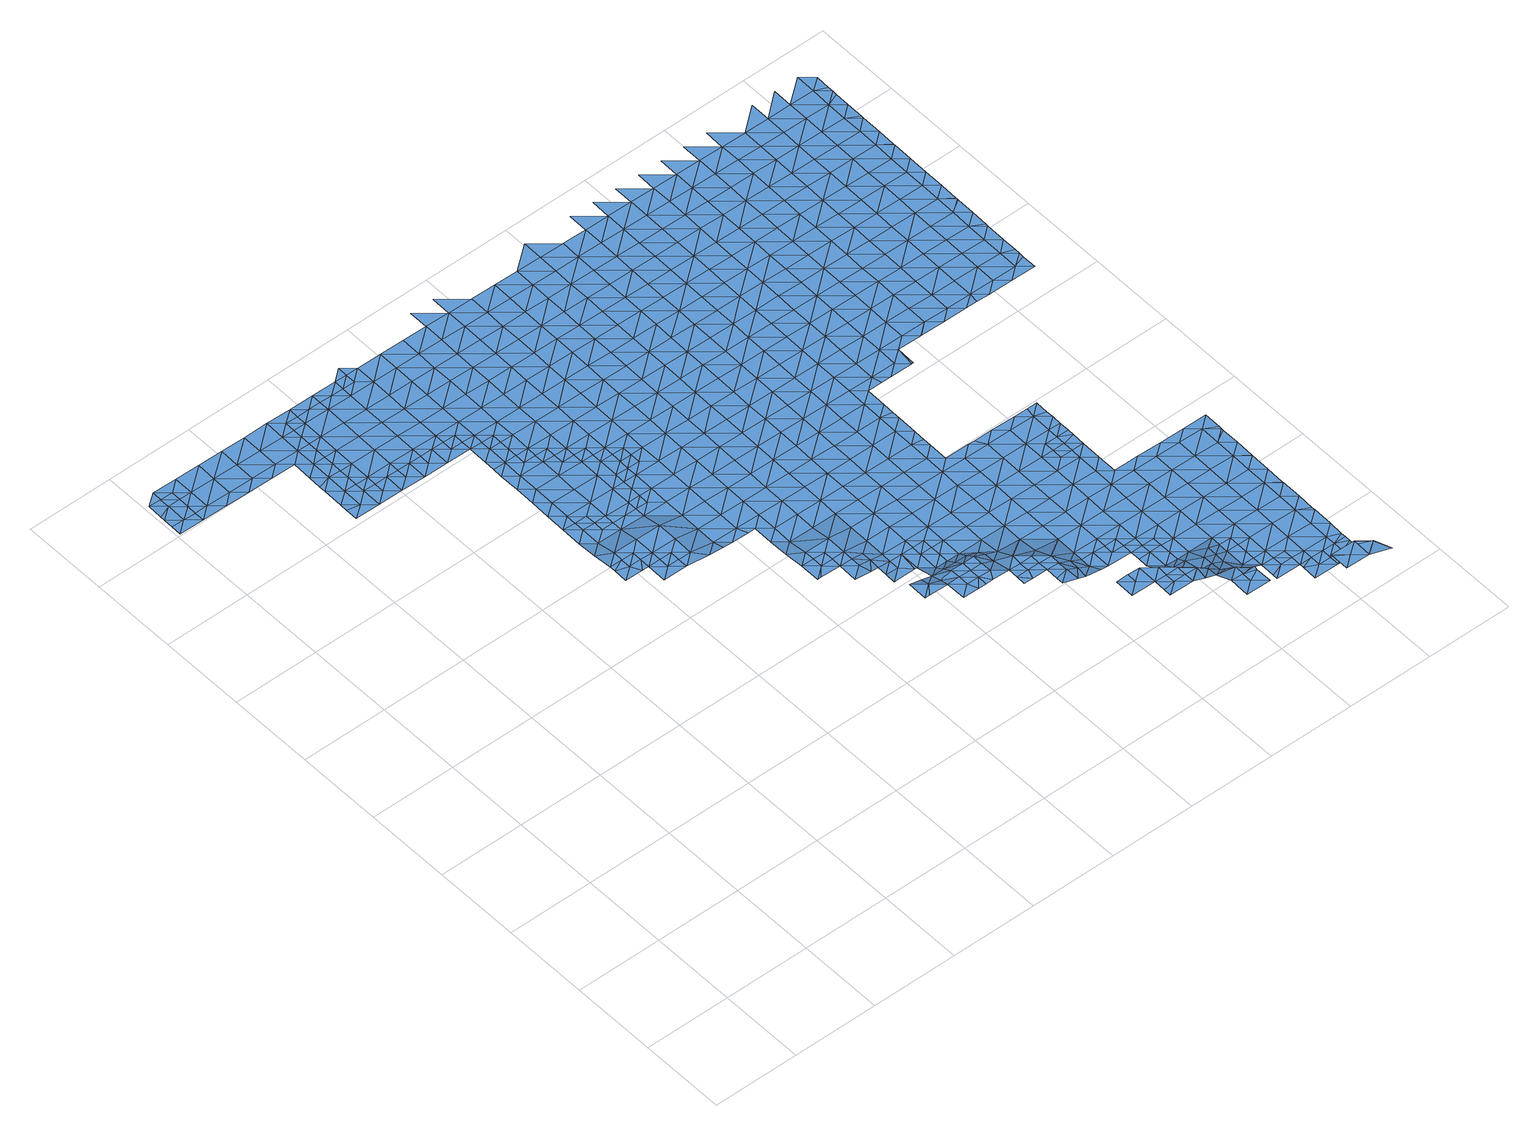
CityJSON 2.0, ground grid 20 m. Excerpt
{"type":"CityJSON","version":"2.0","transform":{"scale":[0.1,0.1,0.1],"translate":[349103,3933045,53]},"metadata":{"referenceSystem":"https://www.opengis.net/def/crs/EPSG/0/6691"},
"CityObjects":{
"waterbody1":{"type":"WaterBody","attributes":{"name":"7","class":"1140","function":"1","WaterBodyRiverFloodingRiskAttribute.description":"4","WaterBodyRiverFloodingRiskAttribute.rankOrg":"3","WaterBodyRiverFloodingRiskAttribute.adminType":"2","WaterBodyRiverFloodingRiskAttribute.scale":"L2"},"geometry":[{"type":"MultiSurface","lod":"1","boundaries":[[[0,1,2]],[[3,4,5]],[[6,5,7]],[[5,6,3]],[[2,5,8]],[[1,5,2]],[[8,5,4]],[[8,4,9]],[[4,10,9]],[[4,11,10]],[[11,4,12]],[[3,12,4]],[[1,7,5]]]}]},
"waterbody2":{"type":"WaterBody","attributes":{"name":"7","class":"1140","function":"1","WaterBodyRiverFloodingRiskAttribute.description":"4","WaterBodyRiverFloodingRiskAttribute.rankOrg":"2","WaterBodyRiverFloodingRiskAttribute.adminType":"2","WaterBodyRiverFloodingRiskAttribute.scale":"L2"},"geometry":[{"type":"MultiSurface","lod":"1","boundaries":[[[13,7,1]],[[1,0,13]],[[9,10,14]],[[8,9,14]],[[10,15,14]],[[16,13,0]],[[17,8,14]],[[2,8,17]],[[0,2,17]],[[16,0,17]],[[18,17,14]],[[19,18,14]],[[14,15,19]],[[17,20,16]],[[15,21,19]],[[20,17,18]],[[22,18,19]],[[21,22,19]],[[23,20,18]],[[22,24,18]],[[21,25,22]],[[18,24,23]],[[25,26,22]],[[27,28,29]],[[24,22,26]],[[30,23,24]],[[28,27,31]],[[32,26,25]],[[33,34,31]],[[35,30,24]],[[27,33,31]],[[35,24,26]],[[29,36,27]],[[33,37,34]],[[37,38,39]],[[40,33,27]],[[39,34,37]],[[27,36,40]],[[41,26,32]],[[40,42,33]],[[43,37,33]],[[32,38,44]],[[42,43,33]],[[38,37,44]],[[45,40,36]],[[35,26,41]],[[46,30,35]],[[43,47,37]],[[41,32,44]],[[48,45,36]],[[47,49,37]],[[37,49,44]],[[50,46,35]],[[50,35,41]],[[51,40,45]],[[49,52,44]],[[52,53,44]],[[41,44,53]],[[54,51,45]],[[48,54,45]],[[55,56,41]],[[55,41,53]],[[50,41,56]],[[57,46,50]],[[58,57,50]],[[59,54,48]],[[50,56,58]],[[48,60,59]],[[61,54,59]],[[62,46,57]],[[63,61,59]],[[64,62,57]],[[60,63,59]],[[64,65,62]],[[63,60,66]],[[67,66,60]],[[68,63,66]],[[69,62,65]],[[70,69,65]],[[66,71,68]],[[67,71,66]],[[70,72,69]],[[71,67,73]],[[72,74,69]],[[75,71,73]],[[73,67,76]],[[74,72,77]],[[73,76,78]],[[75,73,79]],[[79,73,78]],[[77,80,74]],[[81,80,77]],[[80,82,74]]]}]},
"waterbody3":{"type":"WaterBody","attributes":{"name":"7","class":"1140","function":"1","WaterBodyRiverFloodingRiskAttribute.description":"4","WaterBodyRiverFloodingRiskAttribute.rankOrg":"3","WaterBodyRiverFloodingRiskAttribute.adminType":"2","WaterBodyRiverFloodingRiskAttribute.scale":"L2"},"geometry":[{"type":"MultiSurface","lod":"1","boundaries":[[[51,83,40]],[[83,43,42]],[[42,40,83]],[[83,84,43]],[[47,84,49]],[[47,43,84]],[[51,54,83]],[[84,85,49]],[[52,49,85]],[[53,52,85]],[[86,83,54]],[[83,87,84]],[[88,53,85]],[[55,53,88]],[[56,55,88]],[[84,87,85]],[[61,86,54]],[[89,57,58]],[[58,56,89]],[[87,83,86]],[[56,88,89]],[[85,90,88]],[[64,57,89]],[[91,92,93]],[[61,63,86]],[[94,89,88]],[[85,87,90]],[[93,95,91]],[[65,64,89]],[[91,96,92]],[[92,96,97]],[[86,98,87]],[[99,88,90]],[[98,86,63]],[[94,65,89]],[[95,100,91]],[[101,90,87]],[[94,88,99]],[[102,97,103]],[[98,101,87]],[[97,96,103]],[[98,63,68]],[[91,104,96]],[[105,106,107]],[[108,102,103]],[[100,105,107]],[[96,109,103]],[[106,110,107]],[[70,65,94]],[[91,100,111]],[[68,71,98]],[[112,108,103]],[[99,90,113]],[[109,112,103]],[[113,90,101]],[[99,114,94]],[[100,107,111]],[[110,115,107]],[[96,104,109]],[[94,72,70]],[[112,116,108]],[[91,111,104]],[[71,117,98]],[[99,113,114]],[[118,115,119]],[[101,98,117]],[[119,120,118]],[[121,109,104]],[[101,122,113]],[[117,122,101]],[[72,94,123]],[[94,114,123]],[[107,115,124]],[[117,71,75]],[[111,125,104]],[[120,126,118]],[[111,107,125]],[[104,127,121]],[[115,118,124]],[[125,107,124]],[[77,72,123]],[[75,79,117]],[[114,113,128]],[[113,122,128]],[[114,129,123]],[[104,130,127]],[[81,77,123]],[[118,131,124]],[[104,125,130]],[[132,117,79]],[[129,81,123]],[[78,76,133]],[[114,128,134]],[[118,126,135]],[[133,76,136]],[[124,131,125]],[[79,78,133]],[[122,117,132]],[[137,127,130]],[[122,138,128]],[[114,134,129]],[[132,79,133]],[[126,139,135]],[[140,130,125]],[[118,135,131]],[[136,141,133]],[[142,137,130]],[[138,122,132]],[[143,144,145]],[[129,146,81]],[[143,147,144]],[[139,148,135]],[[80,81,146]],[[140,125,131]],[[147,149,144]],[[150,132,133]],[[151,142,130]],[[82,80,146]],[[141,150,133]],[[144,152,145]],[[152,141,153]],[[153,145,152]],[[128,138,154]],[[134,128,155]],[[134,156,129]],[[148,157,135]],[[135,157,131]],[[149,158,144]],[[151,130,140]],[[155,128,154]],[[152,150,141]],[[132,159,138]],[[150,159,132]],[[129,160,146]],[[151,161,142]],[[161,162,163]],[[163,142,161]],[[134,155,156]],[[144,164,152]],[[165,166,167]],[[138,168,154]],[[140,131,169]],[[158,165,167]],[[157,148,170]],[[166,171,167]],[[172,164,144]],[[144,158,172]],[[131,157,169]],[[140,173,151]],[[174,175,176]],[[152,164,150]],[[177,138,159]],[[176,175,178]],[[179,162,180]],[[179,181,182]],[[129,156,160]],[[162,161,180]],[[173,161,151]],[[158,167,172]],[[171,183,167]],[[184,174,176]],[[157,170,185]],[[140,169,186]],[[181,179,180]],[[187,174,184]],[[150,188,159]],[[138,177,168]],[[155,189,156]],[[178,190,176]],[[164,188,150]],[[155,154,189]],[[191,180,161]],[[187,192,185]],[[140,186,173]],[[157,193,169]],[[189,154,168]],[[192,187,184]],[[194,195,196]],[[173,191,161]],[[195,183,197]],[[198,181,180]],[[197,196,195]],[[156,199,160]],[[188,200,159]],[[159,201,177]],[[157,185,202]],[[167,183,203]],[[204,205,206]],[[169,207,186]],[[202,185,192]],[[172,208,164]],[[206,205,209]],[[190,204,206]],[[210,168,177]],[[172,167,208]],[[184,176,211]],[[176,190,211]],[[156,189,199]],[[183,195,203]],[[212,192,184]],[[194,213,195]],[[157,202,193]],[[208,167,203]],[[186,207,173]],[[211,214,184]],[[201,159,200]],[[201,210,177]],[[198,180,215]],[[164,216,188]],[[180,191,215]],[[190,206,211]],[[209,217,206]],[[218,160,199]],[[207,169,193]],[[192,219,202]],[[220,203,195]],[[189,168,210]],[[221,213,222]],[[173,223,191]],[[224,200,188]],[[225,195,213]],[[226,227,228]],[[221,198,215]],[[222,198,221]],[[189,229,199]],[[164,208,216]],[[216,230,188]],[[212,184,214]],[[217,231,206]],[[232,223,173]],[[233,217,228]],[[202,219,193]],[[206,234,211]],[[173,207,232]],[[191,235,215]],[[231,234,206]],[[225,213,221]],[[228,227,233]],[[200,236,201]],[[233,231,217]],[[189,210,229]],[[199,237,218]],[[192,212,219]],[[208,203,220]],[[211,238,214]],[[224,236,200]],[[236,210,201]],[[195,225,220]],[[208,239,216]],[[188,230,224]],[[227,240,233]],[[207,193,241]],[[199,229,242]],[[207,243,232]],[[191,223,235]],[[221,244,225]],[[193,219,241]],[[245,229,210]],[[221,215,244]],[[208,220,239]],[[199,242,237]],[[216,246,230]],[[247,219,212]],[[236,245,210]],[[211,234,238]],[[244,215,235]],[[248,233,240]],[[249,250,251]],[[212,214,247]],[[225,252,220]],[[207,241,243]],[[244,252,225]],[[216,239,253]],[[230,254,224]],[[255,256,250]],[[257,248,240]],[[214,238,247]],[[231,233,258]],[[246,216,253]],[[250,249,255]],[[232,243,259]],[[223,232,260]],[[255,261,256]],[[258,233,248]],[[262,229,245]],[[241,219,263]],[[242,229,264]],[[234,265,238]],[[242,266,237]],[[235,223,260]],[[234,231,265]],[[232,259,260]],[[235,267,244]],[[236,224,254]],[[219,247,263]],[[263,268,241]],[[269,220,252]],[[241,270,243]],[[266,271,237]],[[230,246,254]],[[236,272,245]],[[257,273,248]],[[255,249,274]],[[239,220,275]],[[229,262,264]],[[239,276,253]],[[254,272,236]],[[268,270,241]],[[277,278,279]],[[231,258,265]],[[255,280,261]],[[275,220,269]],[[281,279,278]],[[274,280,255]],[[265,282,238]],[[283,281,278]],[[243,284,259]],[[253,276,246]],[[235,260,267]],[[267,285,244]],[[244,286,252]],[[242,264,266]],[[247,238,282]],[[272,287,245]],[[270,284,243]],[[288,273,289]],[[290,248,273]],[[276,239,275]],[[288,283,278]],[[289,283,288]],[[259,284,260]],[[247,291,263]],[[292,254,246]],[[277,293,278]],[[294,280,274]],[[252,295,269]],[[258,248,290]],[[262,296,264]],[[297,291,247]],[[262,245,296]],[[258,298,265]],[[263,291,268]],[[290,273,288]],[[260,299,267]],[[247,282,297]],[[244,285,286]],[[296,245,287]],[[300,266,264]],[[274,301,294]],[[284,299,260]],[[302,246,276]],[[303,288,278]],[[304,272,254]],[[294,305,280]],[[303,278,293]],[[295,252,286]],[[306,280,305]],[[268,307,270]],[[275,269,295]],[[258,290,298]],[[265,308,282]],[[292,246,302]],[[293,306,305]],[[275,309,276]],[[301,310,294]],[[311,312,266]],[[299,313,267]],[[267,314,285]],[[315,290,288]],[[316,287,272]],[[317,265,298]],[[264,296,300]],[[300,311,266]],[[282,308,297]],[[313,314,267]],[[303,293,305]],[[318,284,270]],[[319,320,321]],[[304,254,292]],[[304,316,272]],[[268,291,307]],[[276,322,302]],[[285,323,286]],[[310,324,294]],[[275,295,309]],[[309,322,276]],[[308,265,317]],[[325,310,320]],[[315,288,303]],[[326,298,290]],[[294,327,305]],[[297,328,291]],[[329,270,307]],[[308,328,297]],[[296,287,316]],[[284,330,299]],[[320,319,325]],[[331,326,290]],[[296,332,300]],[[325,324,310]],[[331,290,315]],[[318,270,329]],[[298,326,317]],[[305,333,303]],[[291,334,307]],[[295,286,323]],[[328,334,291]],[[285,314,323]],[[319,335,325]],[[336,302,322]],[[292,337,304]],[[295,338,309]],[[339,308,317]],[[294,324,327]],[[292,302,337]],[[303,333,315]],[[296,316,332]],[[330,284,318]],[[300,340,311]],[[330,341,299]],[[341,314,313]],[[342,329,307]],[[343,316,304]],[[344,340,300]],[[313,299,341]],[[302,336,337]],[[295,323,345]],[[309,346,322]],[[347,328,308]],[[305,327,333]],[[315,348,331]],[[349,325,335]],[[339,317,326]],[[300,332,344]],[[325,350,324]],[[351,323,314]],[[338,346,309]],[[307,334,352]],[[295,345,338]],[[329,353,318]],[[322,346,336]],[[343,304,337]],[[354,355,356]],[[324,350,327]],[[357,349,335]],[[343,358,316]],[[342,307,352]],[[353,330,318]],[[347,308,339]],[[359,356,355]],[[360,334,328]],[[315,333,348]],[[348,361,331]],[[336,362,337]],[[314,341,351]],[[351,363,323]],[[325,349,350]],[[327,364,333]],[[332,316,365]],[[353,329,342]],[[366,339,326]],[[332,367,344]],[[368,328,347]],[[334,360,352]],[[363,369,323]],[[326,331,370]],[[371,341,330]],[[354,372,355]],[[373,359,355]],[[365,316,358]],[[357,374,349]],[[353,375,330]],[[345,323,369]],[[370,331,361]],[[345,376,338]],[[370,366,326]],[[366,347,339]],[[344,367,340]],[[336,346,362]],[[327,350,364]],[[372,373,355]],[[364,377,333]],[[328,368,360]],[[333,378,348]],[[379,351,341]],[[343,337,380]],[[367,332,365]],[[338,376,346]],[[381,358,343]],[[382,368,347]],[[337,362,380]],[[342,352,383]],[[384,349,374]],[[349,385,350]],[[371,330,375]],[[376,345,369]],[[386,353,342]],[[387,363,351]],[[388,381,343]],[[352,360,383]],[[389,373,372]],[[384,385,349]],[[385,364,350]],[[388,343,380]],[[390,370,361]],[[391,365,358]],[[376,392,346]],[[393,340,367]],[[346,394,362]],[[395,384,374]],[[333,377,378]],[[396,386,342]],[[379,341,371]],[[397,360,368]],[[387,369,363]],[[361,348,390]],[[396,342,383]],[[398,375,353]],[[347,366,382]],[[372,399,389]],[[400,377,364]],[[362,401,380]],[[402,373,389]],[[348,378,390]],[[370,403,366]],[[386,398,353]],[[385,400,364]],[[404,368,382]],[[375,398,371]],[[399,405,389]],[[351,379,387]],[[360,406,383]],[[391,358,381]],[[367,365,391]],[[395,407,384]],[[346,392,394]],[[408,378,377]],[[366,409,382]],[[410,402,389]],[[397,368,404]],[[405,410,389]],[[400,408,377]],[[376,369,411]],[[370,390,403]],[[388,380,401]],[[412,381,388]],[[413,414,415]],[[383,416,396]],[[393,367,417]],[[362,394,401]],[[418,390,378]],[[369,387,411]],[[382,419,404]],[[417,367,391]],[[376,420,392]],[[366,421,409]],[[401,412,388]],[[415,422,407]],[[423,384,407]],[[421,366,403]],[[379,371,424]],[[408,418,378]],[[360,397,406]],[[382,409,419]],[[396,416,386]],[[425,387,379]],[[426,391,381]],[[427,410,405]],[[428,397,404]],[[385,384,423]],[[371,398,424]],[[415,414,422]],[[429,427,405]],[[376,411,430]],[[431,393,417]],[[432,400,385]],[[433,404,419]],[[412,426,381]],[[423,434,385]],[[423,407,422]],[[435,425,379]],[[383,406,416]],[[390,436,403]],[[420,437,392]],[[404,433,428]],[[435,379,424]],[[414,438,422]],[[416,439,386]],[[376,430,420]],[[386,440,398]],[[441,393,431]],[[427,442,410]],[[428,443,397]],[[387,444,411]],[[394,392,437]],[[445,408,400]],[[446,442,447]],[[426,448,391]],[[403,436,421]],[[446,410,442]],[[439,440,386]],[[406,397,443]],[[425,444,387]],[[390,418,449]],[[401,394,437]],[[450,412,401]],[[409,421,451]],[[429,452,427]],[[432,385,434]],[[453,416,406]],[[398,454,424]],[[445,418,408]],[[455,452,429]],[[456,423,422]],[[411,457,430]],[[417,458,431]],[[459,438,460]],[[461,406,443]],[[462,422,438]],[[390,449,436]],[[417,391,458]],[[459,447,442]],[[460,447,459]],[[440,454,398]],[[463,451,421]],[[452,464,427]],[[427,464,442]],[[406,461,453]],[[462,456,422]],[[456,434,423]],[[430,457,420]],[[450,401,437]],[[465,449,418]],[[391,448,458]],[[400,432,445]],[[416,466,439]],[[412,467,426]],[[463,421,436]],[[462,438,459]],[[466,416,453]],[[435,468,425]],[[469,467,412]],[[411,444,457]],[[464,470,442]],[[420,471,437]],[[441,431,472]],[[435,424,468]],[[469,412,450]],[[442,470,459]],[[457,471,420]],[[472,431,458]],[[456,473,434]],[[474,451,463]],[[434,475,432]],[[466,476,439]],[[418,445,465]],[[449,477,436]],[[439,476,440]],[[424,454,468]],[[425,478,444]],[[448,426,467]],[[473,475,434]],[[479,450,437]],[[480,462,459]],[[448,481,458]],[[432,475,445]],[[467,481,448]],[[436,477,463]],[[482,474,463]],[[449,465,483]],[[440,484,454]],[[479,469,450]],[[464,485,470]],[[486,480,459]],[[480,456,462]],[[487,476,466]],[[488,437,471]],[[425,468,478]],[[477,449,483]],[[444,489,457]],[[459,470,486]],[[445,490,465]],[[491,489,444]],[[477,492,463]],[[485,493,470]],[[494,467,469]],[[440,476,484]],[[465,495,483]],[[437,488,479]],[[454,496,468]],[[497,490,445]],[[444,478,491]],[[498,473,456]],[[457,499,471]],[[500,501,502]],[[479,494,469]],[[500,503,501]],[[458,481,504]],[[472,458,505]],[[445,475,497]],[[487,506,476]],[[482,463,492]],[[503,507,501]],[[495,508,483]],[[471,499,488]],[[454,484,509]],[[508,510,483]],[[470,511,486]],[[465,490,495]],[[512,493,513]],[[514,456,480]],[[458,504,505]],[[494,515,467]],[[512,502,501]],[[477,483,510]],[[513,502,512]],[[506,516,476]],[[517,497,475]],[[507,518,501]],[[519,479,488]],[[454,509,496]],[[481,467,515]],[[470,493,511]],[[457,489,499]],[[476,520,484]],[[475,473,498]],[[478,468,521]],[[522,480,486]],[[456,514,498]],[[523,482,492]],[[511,524,486]],[[525,517,475]],[[481,526,504]],[[516,520,476]],[[498,525,475]],[[527,495,490]],[[491,478,521]],[[493,512,511]],[[477,528,492]],[[529,530,531]],[[468,496,521]],[[518,532,501]],[[524,522,486]],[[522,514,480]],[[484,533,509]],[[534,512,501]],[[535,481,515]],[[531,530,518]],[[536,516,506]],[[488,499,519]],[[477,510,537]],[[490,497,538]],[[497,517,538]],[[520,533,484]],[[539,537,510]],[[528,523,492]],[[540,527,490]],[[489,491,541]],[[529,542,530]],[[509,533,496]],[[543,515,494]],[[544,490,538]],[[530,532,518]],[[545,546,505]],[[512,534,511]],[[491,521,541]],[[541,547,489]],[[481,535,526]],[[489,548,499]],[[540,490,544]],[[479,519,549]],[[494,479,543]],[[522,550,514]],[[477,537,528]],[[514,551,498]],[[505,504,545]],[[542,552,530]],[[543,479,549]],[[545,504,526]],[[551,525,498]],[[501,532,534]],[[553,517,525]],[[533,554,496]],[[555,520,516]],[[536,555,516]],[[499,556,519]],[[539,557,537]],[[534,558,511]],[[543,559,515]],[[554,560,496]],[[524,511,558]],[[555,536,561]],[[535,515,559]],[[551,514,550]],[[489,547,548]],[[530,562,532]],[[523,528,563]],[[557,539,564]],[[537,565,528]],[[521,496,560]],[[535,566,526]],[[562,530,552]],[[565,537,557]],[[555,567,520]],[[549,519,556]],[[565,568,528]],[[522,524,569]],[[570,550,522]],[[499,548,556]],[[520,571,533]],[[525,572,553]],[[573,562,552]],[[541,521,574]],[[566,535,559]],[[562,575,532]],[[532,576,534]],[[524,558,569]],[[563,528,577]],[[566,578,526]],[[526,579,545]],[[567,571,520]],[[525,551,572]],[[547,541,574]],[[528,568,577]],[[543,549,580]],[[521,560,574]],[[547,581,548]],[[533,582,554]],[[534,576,558]],[[583,559,543]],[[550,584,551]],[[549,556,580]],[[585,567,555]],[[522,569,570]],[[570,584,550]],[[573,586,562]],[[554,582,560]],[[587,545,579]],[[532,575,576]],[[588,553,572]],[[589,543,580]],[[590,569,558]],[[547,574,581]],[[581,591,548]],[[526,578,579]],[[551,592,572]],[[593,575,562]],[[586,573,594]],[[586,593,562]],[[533,571,582]],[[595,590,558]],[[560,596,574]],[[590,570,569]],[[566,559,583]],[[543,589,583]],[[566,597,578]],[[592,551,584]],[[556,548,598]],[[556,599,580]],[[558,576,595]],[[600,576,575]],[[601,588,572]],[[593,600,575]],[[567,602,571]],[[598,599,556]],[[603,581,574]],[[602,567,585]],[[548,591,598]],[[560,582,596]],[[597,566,583]],[[604,584,570]],[[605,602,585]],[[597,606,578]],[[578,607,579]],[[572,592,601]],[[608,609,576]],[[608,576,600]],[[589,580,599]],[[610,604,570]],[[581,603,591]],[[604,592,584]],[[606,607,578]],[[602,611,571]],[[571,612,582]],[[595,576,609]],[[574,596,613]],[[610,570,590]],[[579,607,614]],[[599,615,589]],[[589,616,583]],[[617,590,595]],[[611,612,571]],[[603,574,613]],[[618,598,591]],[[605,619,602]],[[620,588,601]],[[582,621,596]],[[583,616,597]],[[595,609,617]],[[622,610,590]],[[592,623,601]],[[624,590,617]],[[625,599,598]],[[618,591,603]],[[626,623,592]],[[589,615,616]],[[618,625,598]],[[590,624,622]],[[623,620,601]],[[597,627,606]],[[592,604,626]],[[628,611,602]],[[629,604,610]],[[613,596,621]],[[622,629,610]],[[630,615,599]],[[582,612,621]],[[613,631,603]],[[632,597,616]],[[606,633,607]],[[634,612,611]],[[635,626,604]],[[602,619,628]],[[636,604,629]],[[627,597,632]],[[627,633,606]],[[633,637,607]],[[630,599,625]],[[635,604,636]],[[613,621,631]],[[630,638,615]],[[615,639,616]],[[640,623,626]],[[641,642,603]],[[642,625,618]],[[634,611,628]],[[612,643,621]],[[639,632,616]],[[641,603,631]],[[644,620,623]],[[634,643,612]],[[645,626,635]],[[618,603,642]],[[628,619,646]],[[640,626,645]],[[621,647,631]],[[648,623,640]],[[615,638,639]],[[632,649,627]],[[644,623,648]],[[642,650,625]],[[625,651,630]],[[646,652,628]],[[653,641,631]],[[628,652,634]],[[651,638,630]],[[647,621,643]],[[649,632,639]],[[654,633,627]],[[649,655,627]],[[656,643,634]],[[657,652,646]],[[654,658,633]],[[625,650,651]],[[638,659,639]],[[631,647,653]],[[660,656,634]],[[661,650,642]],[[660,634,652]],[[643,656,647]],[[654,627,655]],[[641,653,662]],[[642,641,661]],[[638,651,659]],[[652,657,663]],[[664,653,647]],[[665,655,649]],[[641,662,661]],[[666,651,650]],[[639,659,667]],[[649,639,665]],[[668,647,656]],[[665,639,667]],[[653,664,662]],[[652,669,660]],[[651,666,659]],[[650,661,670]],[[665,671,655]],[[655,672,654]],[[669,656,660]],[[652,663,673]],[[664,647,668]],[[666,650,670]],[[662,674,661]],[[671,672,655]],[[659,675,667]],[[664,674,662]],[[654,672,676]],[[652,673,669]],[[656,677,668]],[[663,678,673]],[[669,677,656]],[[659,666,675]],[[667,679,665]],[[680,664,668]],[[670,661,681]],[[661,674,681]],[[667,675,682]],[[683,669,673]],[[666,670,684]],[[680,668,677]],[[679,667,682]],[[671,665,679]],[[685,672,671]],[[684,670,681]],[[686,675,666]],[[687,677,669]],[[673,678,683]],[[688,664,680]],[[674,689,681]],[[683,687,669]],[[690,666,684]],[[674,664,689]],[[685,671,679]],[[672,691,692]],[[693,680,677]],[[689,664,688]],[[682,675,686]],[[678,694,683]],[[666,690,686]],[[695,679,682]],[[672,685,691]],[[696,688,680]],[[693,677,687]],[[694,697,683]],[[681,689,698]],[[684,681,699]],[[682,686,700]],[[701,689,688]],[[699,681,698]],[[687,683,702]],[[690,684,699]],[[696,680,693]],[[695,682,700]],[[685,679,695]],[[683,697,702]],[[703,686,690]],[[704,693,687]],[[685,705,691]],[[706,687,702]],[[707,703,690]],[[701,688,696]],[[687,706,704]],[[707,690,699]],[[705,685,695]],[[704,708,693]],[[705,709,691]],[[698,689,710]],[[711,699,698]],[[696,693,708]],[[700,686,703]],[[712,695,700]],[[710,689,701]],[[696,713,701]],[[714,696,708]],[[711,698,710]],[[696,714,713]],[[711,715,699]],[[691,709,716]],[[700,703,712]],[[713,717,701]],[[701,718,710]],[[707,699,715]],[[719,709,705]],[[707,720,703]],[[721,695,712]],[[701,717,718]],[[715,720,707]],[[705,695,719]],[[722,723,710]],[[722,710,718]],[[710,723,711]],[[719,695,721]],[[703,724,712]],[[725,715,711]],[[723,725,711]],[[719,726,709]],[[712,727,721]],[[703,720,724]],[[725,728,715]],[[720,715,728]],[[709,726,729]],[[712,724,727]],[[727,730,721]],[[721,731,719]],[[731,726,719]],[[724,720,732]],[[720,728,732]],[[733,724,732]],[[727,724,734]],[[721,730,731]],[[724,733,734]],[[731,735,726]],[[734,736,727]],[[727,736,730]],[[737,731,730]],[[738,737,730]],[[738,730,736]],[[739,726,735]],[[740,735,731]],[[741,740,731]],[[741,731,737]],[[742,739,735]],[[743,735,740]],[[742,735,743]]]}]},
"waterbody4":{"type":"WaterBody","attributes":{"name":"7","class":"1140","function":"1","WaterBodyRiverFloodingRiskAttribute.description":"4","WaterBodyRiverFloodingRiskAttribute.rankOrg":"2","WaterBodyRiverFloodingRiskAttribute.adminType":"2","WaterBodyRiverFloodingRiskAttribute.scale":"L2"},"geometry":[{"type":"MultiSurface","lod":"1","boundaries":[[[744,745,105]],[[95,744,100]],[[100,744,105]],[[95,746,744]],[[746,95,93]],[[105,745,106]],[[746,747,744]],[[745,744,747]]]}]},
"waterbody5":{"type":"WaterBody","attributes":{"name":"7","class":"1140","function":"1","WaterBodyRiverFloodingRiskAttribute.description":"4","WaterBodyRiverFloodingRiskAttribute.rankOrg":"2","WaterBodyRiverFloodingRiskAttribute.adminType":"2","WaterBodyRiverFloodingRiskAttribute.scale":"L2"},"geometry":[{"type":"MultiSurface","lod":"1","boundaries":[[[110,106,748]],[[749,748,106]],[[119,748,120]],[[115,110,748]],[[748,119,115]],[[748,749,120]]]}]},
"waterbody6":{"type":"WaterBody","attributes":{"name":"7","class":"1140","function":"1","WaterBodyRiverFloodingRiskAttribute.description":"4","WaterBodyRiverFloodingRiskAttribute.rankOrg":"2","WaterBodyRiverFloodingRiskAttribute.adminType":"2","WaterBodyRiverFloodingRiskAttribute.scale":"L2"},"geometry":[{"type":"MultiSurface","lod":"1","boundaries":[[[116,750,751]],[[108,116,751]],[[751,102,108]],[[752,102,751]],[[753,752,754]],[[754,752,751]],[[121,127,755]],[[137,163,756]],[[222,181,198]],[[182,181,757]],[[758,162,179]],[[182,196,759]],[[755,758,750]],[[754,751,750]],[[760,753,754]],[[761,759,762]],[[763,147,143]],[[764,762,765]],[[753,760,766]],[[764,147,763]],[[767,768,763]],[[768,767,76]],[[760,761,762]],[[769,763,768]],[[770,763,769]],[[770,764,763]],[[766,764,770]],[[760,764,766]],[[764,760,762]],[[754,761,760]],[[750,761,754]],[[761,750,759]],[[758,759,750]],[[758,182,759]],[[179,182,758]],[[163,162,756]],[[162,758,756]],[[755,756,758]],[[127,756,755]],[[127,137,756]],[[142,163,137]],[[171,166,771]],[[762,771,166]],[[762,759,771]],[[196,771,759]],[[197,771,196]],[[197,183,771]],[[194,196,757]],[[757,196,182]],[[213,194,757]],[[222,213,757]],[[181,222,757]],[[762,166,765]],[[183,171,771]],[[765,166,165]],[[165,158,765]],[[149,765,158]],[[149,147,765]],[[141,136,767]],[[136,76,767]],[[153,141,767]],[[145,153,767]],[[763,145,767]],[[143,145,763]],[[764,765,147]],[[109,121,112]],[[112,121,755]],[[112,755,116]],[[755,750,116]]]}]},
"waterbody7":{"type":"WaterBody","attributes":{"name":"7","class":"1140","function":"1","WaterBodyRiverFloodingRiskAttribute.description":"4","WaterBodyRiverFloodingRiskAttribute.rankOrg":"2","WaterBodyRiverFloodingRiskAttribute.adminType":"2","WaterBodyRiverFloodingRiskAttribute.scale":"L2"},"geometry":[{"type":"MultiSurface","lod":"1","boundaries":[[[178,175,772]],[[178,772,190]],[[190,772,204]],[[772,205,204]],[[773,205,772]],[[772,175,774]],[[773,772,774]]]}]},
"waterbody8":{"type":"WaterBody","attributes":{"name":"7","class":"1140","function":"1","WaterBodyRiverFloodingRiskAttribute.description":"4","WaterBodyRiverFloodingRiskAttribute.rankOrg":"2","WaterBodyRiverFloodingRiskAttribute.adminType":"2","WaterBodyRiverFloodingRiskAttribute.scale":"L2"},"geometry":[{"type":"MultiSurface","lod":"1","boundaries":[[[228,775,226]],[[776,775,777]],[[775,228,777]],[[209,205,777]],[[228,217,209]],[[777,228,209]],[[776,777,205]]]}]},
"waterbody9":{"type":"WaterBody","attributes":{"name":"7","class":"1140","function":"1","WaterBodyRiverFloodingRiskAttribute.description":"4","WaterBodyRiverFloodingRiskAttribute.rankOrg":"2","WaterBodyRiverFloodingRiskAttribute.adminType":"2","WaterBodyRiverFloodingRiskAttribute.scale":"L2"},"geometry":[{"type":"MultiSurface","lod":"1","boundaries":[[[778,779,780]],[[781,782,780]],[[782,778,780]],[[780,779,783]],[[784,785,780]],[[785,781,780]],[[783,784,780]]]}]},
"waterbody10":{"type":"WaterBody","attributes":{"name":"7","class":"1140","function":"1","WaterBodyRiverFloodingRiskAttribute.description":"4","WaterBodyRiverFloodingRiskAttribute.rankOrg":"2","WaterBodyRiverFloodingRiskAttribute.adminType":"2","WaterBodyRiverFloodingRiskAttribute.scale":"L2"},"geometry":[{"type":"MultiSurface","lod":"1","boundaries":[[[786,787,788]],[[788,787,783]],[[789,783,787]],[[250,256,789]],[[250,789,787]],[[251,250,786]],[[250,787,786]]]}]},
"waterbody11":{"type":"WaterBody","attributes":{"name":"7","class":"1140","function":"1","WaterBodyRiverFloodingRiskAttribute.description":"4","WaterBodyRiverFloodingRiskAttribute.rankOrg":"2","WaterBodyRiverFloodingRiskAttribute.adminType":"2","WaterBodyRiverFloodingRiskAttribute.scale":"L2"},"geometry":[{"type":"MultiSurface","lod":"1","boundaries":[[[227,790,791]],[[289,792,283]],[[279,281,793]],[[794,791,790]],[[273,257,792]],[[227,226,790]],[[795,791,794]],[[240,227,791]],[[795,240,791]],[[796,240,795]],[[792,240,796]],[[793,281,797]],[[797,796,785]],[[257,240,792]],[[797,785,793]],[[797,792,796]],[[792,797,283]],[[281,283,797]],[[289,273,792]]]}]},
"waterbody12":{"type":"WaterBody","attributes":{"name":"7","class":"1140","function":"1","WaterBodyRiverFloodingRiskAttribute.description":"4","WaterBodyRiverFloodingRiskAttribute.rankOrg":"3","WaterBodyRiverFloodingRiskAttribute.adminType":"2","WaterBodyRiverFloodingRiskAttribute.scale":"L2"},"geometry":[{"type":"MultiSurface","lod":"1","boundaries":[[[798,799,256]],[[798,793,799]],[[793,798,279]],[[793,785,799]],[[783,789,784]],[[785,784,799]],[[789,799,784]],[[789,256,799]]]}]},
"waterbody13":{"type":"WaterBody","attributes":{"name":"7","class":"1140","function":"1","WaterBodyRiverFloodingRiskAttribute.description":"4","WaterBodyRiverFloodingRiskAttribute.rankOrg":"4","WaterBodyRiverFloodingRiskAttribute.adminType":"2","WaterBodyRiverFloodingRiskAttribute.scale":"L2"},"geometry":[{"type":"MultiSurface","lod":"1","boundaries":[[[261,280,800]],[[280,306,800]],[[293,800,306]],[[293,277,800]],[[279,798,277]],[[261,798,256]],[[277,798,800]],[[798,261,800]]]}]},
"waterbody14":{"type":"WaterBody","attributes":{"name":"7","class":"1140","function":"1","WaterBodyRiverFloodingRiskAttribute.description":"4","WaterBodyRiverFloodingRiskAttribute.rankOrg":"2","WaterBodyRiverFloodingRiskAttribute.adminType":"2","WaterBodyRiverFloodingRiskAttribute.scale":"L2"},"geometry":[{"type":"MultiSurface","lod":"1","boundaries":[[[801,802,803]],[[321,320,802]],[[804,801,803]],[[320,301,802]],[[310,301,320]],[[301,274,802]],[[274,803,802]],[[802,801,321]]]}]},
"waterbody15":{"type":"WaterBody","attributes":{"name":"7","class":"1140","function":"1","WaterBodyRiverFloodingRiskAttribute.description":"4","WaterBodyRiverFloodingRiskAttribute.rankOrg":"1","WaterBodyRiverFloodingRiskAttribute.adminType":"2","WaterBodyRiverFloodingRiskAttribute.scale":"L2"},"geometry":[{"type":"MultiSurface","lod":"1","boundaries":[[[319,805,806]],[[807,808,805]],[[805,809,807]],[[805,321,809]],[[335,319,806]],[[319,321,805]],[[810,806,808]],[[808,806,805]]]}]},
"waterbody16":{"type":"WaterBody","attributes":{"name":"7","class":"1140","function":"1","WaterBodyRiverFloodingRiskAttribute.description":"4","WaterBodyRiverFloodingRiskAttribute.rankOrg":"2","WaterBodyRiverFloodingRiskAttribute.adminType":"2","WaterBodyRiverFloodingRiskAttribute.scale":"L2"},"geometry":[{"type":"MultiSurface","lod":"1","boundaries":[[[811,356,359]],[[811,359,812]],[[813,356,811]],[[812,814,811]],[[814,813,811]]]}]},
"waterbody17":{"type":"WaterBody","attributes":{"name":"7","class":"1140","function":"1","WaterBodyRiverFloodingRiskAttribute.description":"4","WaterBodyRiverFloodingRiskAttribute.rankOrg":"1","WaterBodyRiverFloodingRiskAttribute.adminType":"2","WaterBodyRiverFloodingRiskAttribute.scale":"L2"},"geometry":[{"type":"MultiSurface","lod":"1","boundaries":[[[372,354,815]],[[815,816,817]],[[815,354,816]],[[354,356,816]],[[818,819,816]],[[816,356,818]],[[816,819,817]]]}]},
"waterbody18":{"type":"WaterBody","attributes":{"name":"7","class":"1140","function":"1","WaterBodyRiverFloodingRiskAttribute.description":"4","WaterBodyRiverFloodingRiskAttribute.rankOrg":"2","WaterBodyRiverFloodingRiskAttribute.adminType":"2","WaterBodyRiverFloodingRiskAttribute.scale":"L2"},"geometry":[{"type":"MultiSurface","lod":"1","boundaries":[[[820,821,822]],[[810,821,820]],[[823,407,395]],[[823,415,407]],[[413,823,822]],[[823,413,415]],[[374,357,820]],[[395,374,823]],[[820,335,806]],[[357,335,820]],[[822,374,820]],[[823,374,822]],[[806,810,820]]]}]},
"waterbody19":{"type":"WaterBody","attributes":{"name":"7","class":"1140","function":"1","WaterBodyRiverFloodingRiskAttribute.description":"4","WaterBodyRiverFloodingRiskAttribute.rankOrg":"4","WaterBodyRiverFloodingRiskAttribute.adminType":"2","WaterBodyRiverFloodingRiskAttribute.scale":"L2"},"geometry":[{"type":"MultiSurface","lod":"1","boundaries":[[[405,399,824]],[[399,372,824]],[[815,824,372]],[[815,817,824]],[[825,826,827]],[[824,826,825]],[[826,824,817]],[[825,405,824]]]}]},
"waterbody20":{"type":"WaterBody","attributes":{"name":"7","class":"1140","function":"1","WaterBodyRiverFloodingRiskAttribute.description":"4","WaterBodyRiverFloodingRiskAttribute.rankOrg":"2","WaterBodyRiverFloodingRiskAttribute.adminType":"2","WaterBodyRiverFloodingRiskAttribute.scale":"L2"},"geometry":[{"type":"MultiSurface","lod":"1","boundaries":[[[828,829,830]],[[831,828,830]],[[832,831,833]],[[831,834,833]],[[831,832,828]],[[830,834,831]]]}]},
"waterbody21":{"type":"WaterBody","attributes":{"name":"7","class":"1140","function":"1","WaterBodyRiverFloodingRiskAttribute.description":"4","WaterBodyRiverFloodingRiskAttribute.rankOrg":"2","WaterBodyRiverFloodingRiskAttribute.adminType":"2","WaterBodyRiverFloodingRiskAttribute.scale":"L2"},"geometry":[{"type":"MultiSurface","lod":"1","boundaries":[[[835,836,413]],[[837,447,836]],[[837,836,838]],[[373,837,838]],[[446,447,837]],[[460,836,447]],[[460,414,836]],[[836,835,838]],[[410,446,402]],[[414,413,836]],[[438,414,460]],[[402,446,837]],[[373,402,837]]]}]},
"waterbody22":{"type":"WaterBody","attributes":{"name":"7","class":"1140","function":"1","WaterBodyRiverFloodingRiskAttribute.description":"4","WaterBodyRiverFloodingRiskAttribute.rankOrg":"3","WaterBodyRiverFloodingRiskAttribute.adminType":"2","WaterBodyRiverFloodingRiskAttribute.scale":"L2"},"geometry":[{"type":"MultiSurface","lod":"1","boundaries":[[[839,834,830]],[[840,841,839]],[[842,830,829]],[[842,840,839]],[[839,827,834]],[[841,827,839]],[[830,842,839]]]}]},
"waterbody23":{"type":"WaterBody","attributes":{"name":"7","class":"1140","function":"1","WaterBodyRiverFloodingRiskAttribute.description":"4","WaterBodyRiverFloodingRiskAttribute.rankOrg":"2","WaterBodyRiverFloodingRiskAttribute.adminType":"2","WaterBodyRiverFloodingRiskAttribute.scale":"L2"},"geometry":[{"type":"MultiSurface","lod":"1","boundaries":[[[503,843,840]],[[500,843,503]],[[502,843,500]],[[429,405,825]],[[825,827,844]],[[513,845,502]],[[452,485,464]],[[455,844,840]],[[429,825,844]],[[513,493,845]],[[844,827,841]],[[841,840,844]],[[493,485,845]],[[840,843,455]],[[455,843,845]],[[452,455,845]],[[485,452,845]],[[843,502,845]],[[844,455,429]]]}]},
"waterbody24":{"type":"WaterBody","attributes":{"name":"7","class":"1140","function":"1","WaterBodyRiverFloodingRiskAttribute.description":"4","WaterBodyRiverFloodingRiskAttribute.rankOrg":"2","WaterBodyRiverFloodingRiskAttribute.adminType":"2","WaterBodyRiverFloodingRiskAttribute.scale":"L2"},"geometry":[{"type":"MultiSurface","lod":"1","boundaries":[[[507,503,846]],[[529,531,846]],[[846,531,507]],[[531,518,507]],[[847,846,503]],[[529,846,848]],[[848,846,847]]]}]},
"waterbody25":{"type":"WaterBody","attributes":{"name":"7","class":"1140","function":"1","WaterBodyRiverFloodingRiskAttribute.description":"4","WaterBodyRiverFloodingRiskAttribute.rankOrg":"2","WaterBodyRiverFloodingRiskAttribute.adminType":"2","WaterBodyRiverFloodingRiskAttribute.scale":"L2"},"geometry":[{"type":"MultiSurface","lod":"1","boundaries":[[[849,850,851]],[[852,850,849]],[[853,851,850]],[[854,853,850]],[[852,854,850]]]}]},
"waterbody26":{"type":"WaterBody","attributes":{"name":"7","class":"1140","function":"1","WaterBodyRiverFloodingRiskAttribute.description":"4","WaterBodyRiverFloodingRiskAttribute.rankOrg":"1","WaterBodyRiverFloodingRiskAttribute.adminType":"2","WaterBodyRiverFloodingRiskAttribute.scale":"L2"},"geometry":[{"type":"MultiSurface","lod":"1","boundaries":[[[855,552,856]],[[857,855,856]],[[857,856,858]],[[856,859,858]],[[542,859,856]],[[552,542,856]],[[542,529,859]]]}]},
"waterbody27":{"type":"WaterBody","attributes":{"name":"7","class":"1140","function":"1","WaterBodyRiverFloodingRiskAttribute.description":"4","WaterBodyRiverFloodingRiskAttribute.rankOrg":"2","WaterBodyRiverFloodingRiskAttribute.adminType":"2","WaterBodyRiverFloodingRiskAttribute.scale":"L2"},"geometry":[{"type":"MultiSurface","lod":"1","boundaries":[[[508,527,860]],[[539,510,860]],[[860,510,508]],[[860,861,539]],[[861,564,539]],[[540,861,860]],[[495,527,508]],[[527,540,860]]]}]},
"waterbody28":{"type":"WaterBody","attributes":{"name":"7","class":"1140","function":"1","WaterBodyRiverFloodingRiskAttribute.description":"4","WaterBodyRiverFloodingRiskAttribute.rankOrg":"3","WaterBodyRiverFloodingRiskAttribute.adminType":"2","WaterBodyRiverFloodingRiskAttribute.scale":"L2"},"geometry":[{"type":"MultiSurface","lod":"1","boundaries":[[[862,863,864]],[[863,865,864]],[[853,864,865]],[[866,864,853]],[[864,866,854]],[[864,854,862]]]}]},
"waterbody29":{"type":"WaterBody","attributes":{"name":"7","class":"1140","function":"1","WaterBodyRiverFloodingRiskAttribute.description":"4","WaterBodyRiverFloodingRiskAttribute.rankOrg":"2","WaterBodyRiverFloodingRiskAttribute.adminType":"2","WaterBodyRiverFloodingRiskAttribute.scale":"L2"},"geometry":[{"type":"MultiSurface","lod":"1","boundaries":[[[573,855,867]],[[855,857,867]],[[573,552,855]],[[857,868,867]],[[573,867,869]],[[868,869,867]],[[594,573,869]]]}]}
},
"vertices":[
[68,1696,0],[39,1696,0],[67,1673,0],[10,1650,0],[38,1627,0],[39,1673,0],[10,1662,0],[11,1697,0],[67,1650,0],[66,1626,0],[66,1603,0],[9,1604,0],[10,1628,0],
[40,1719,0],[95,1626,0],[123,1602,0],[96,1718,0],[96,1672,0],[152,1671,0],[151,1625,0],[153,1717,0],[179,1601,0],[208,1624,0],[210,1716,0],[209,1670,0],[236,1600,0],[265,1623,0],[318,1437,0],[290,1443,0],[290,1415,0],[266,1715,0],[290,1461,0],[293,1599,0],[319,1483,0],[291,1507,0],[266,1669,0],[346,1414,0],[320,1530,0],[292,1553,0],[291,1523,0],[347,1460,0],[321,1622,0],[347,1483,0],[348,1506,0],[321,1576,0],[375,1436,0],[323,1715,0],[348,1529,0],[403,1413,0],[349,1552,0],[322,1668,0],[375,1459,0],[349,1575,0],[349,1599,0],[404,1459,0],[350,1622,0],[350,1645,0],[351,1691,0],[351,1668,0],[432,1435,0],[460,1412,0],[432,1458,0],[380,1714,0],[460,1458,0],[379,1690,0],[408,1690,0],[488,1434,0],[516,1411,0],[489,1457,0],[436,1713,0],[436,1690,0],[517,1457,0],[464,1689,0],[545,1433,0],[493,1712,0],[545,1457,0],[573,1410,0],[493,1689,0],[573,1433,0],[574,1456,0],[521,1711,0],[521,1688,0],[522,1734,0],
[376,1482,0],[377,1529,0],[377,1575,0],[432,1482,0],[433,1528,0],[378,1621,0],[379,1667,0],[434,1574,0],[595,1016,11],[567,1040,4],[566,994,11],[436,1666,0],[594,993,11],[595,1063,0],[567,1086,0],[489,1481,0],[435,1620,0],[623,993,11],[490,1527,0],[568,1133,0],[596,1109,0],[652,1062,0],[622,970,11],[622,947,11],[651,969,11],[597,1132,0],[624,1085,0],[650,946,11],[651,1016,11],[625,1108,0],[491,1573,0],[491,1619,0],[678,946,11],[625,1132,0],[546,1480,0],[706,922,11],[678,923,11],[678,900,11],[652,1085,0],[547,1526,0],[492,1665,0],[707,968,11],[708,1015,11],[734,899,4],[681,1084,0],[547,1572,0],[549,1664,0],[709,1061,0],[764,967,0],[602,1479,0],[602,1432,0],[548,1618,0],[763,921,0],[601,1409,0],[709,1084,0],[603,1525,0],[768,898,2],[765,1014,0],[630,1409,0],[737,1083,0],[628,1340,0],[657,1339,0],[629,1363,0],[550,1711,0],[628,1316,0],[791,898,0],[656,1316,0],[658,1431,0],[765,1060,0],[658,1385,0],[629,1386,0],[604,1571,0],[605,1617,0],[606,1664,0],[820,920,0],[685,1315,0],[659,1478,0],[606,1710,0],[766,1106,0],[738,1130,0],[738,1107,0],[714,1384,0],[684,1292,0],[684,1269,0],[713,1292,0],[661,1570,0],[821,966,0],[830,897,0],[712,1269,0],[713,1338,0],[822,1059,0],[846,804,3],[845,758,8],[874,781,8],[660,1524,0],[874,758,8],[739,1153,0],[767,1152,0],[767,1175,0],[739,1176,0],[741,1268,0],[875,827,0],[848,897,0],[821,1013,0],[847,850,0],[715,1431,0],[661,1616,0],[902,757,8],[823,1105,0],[876,873,0],[877,965,0],[768,1222,0],[769,1245,0],[740,1222,0],[740,1245,0],[796,1175,0],[662,1663,0],[716,1477,0],[717,1523,0],[876,919,0],[769,1291,0],[902,734,8],[901,711,8],[930,733,8],[878,1012,0],[770,1337,0],[930,710,8],[717,1569,0],[931,780,8],[932,872,0],[796,1221,0],[932,826,0],[824,1151,0],[771,1383,0],[958,710,4],[663,1709,0],[933,918,0],[826,1290,0],[824,1198,0],[796,1198,0],[880,1104,0],[772,1476,0],[825,1244,0],[957,664,2],[985,663,0],[958,687,4],[718,1615,0],[772,1430,0],[987,732,0],[879,1058,0],[986,686,0],[987,779,0],[880,1150,0],[773,1522,0],[720,1708,0],[988,825,0],[827,1336,0],[1014,663,0],[934,965,0],[719,1662,0],[935,1011,0],[881,1197,0],[774,1568,0],[828,1429,0],[989,871,0],[1043,685,0],[1084,477,30],[1068,500,30],[1067,477,30],[882,1243,0],[828,1382,0],[829,1475,0],[1096,499,30],[1068,523,30],[1042,662,0],[1043,732,0],[935,1057,0],[936,1103,0],[1096,523,30],[775,1614,0],[990,917,0],[776,1661,0],[1044,778,0],[776,1707,0],[937,1149,0],[991,964,0],[883,1289,0],[991,1010,0],[720,1754,0],[830,1521,0],[1070,662,0],[1124,476,30],[883,1335,0],[884,1381,0],[1097,569,15],[1098,592,0],[1069,569,15],[1125,522,17],[1069,592,0],[1045,824,0],[1070,616,0],[992,1056,0],[938,1196,0],[939,1242,0],[831,1567,0],[1098,638,0],[1070,639,0],[1099,684,0],[1046,916,0],[886,1474,0],[1126,568,3],[1153,499,30],[939,1288,0],[831,1613,0],[1046,870,0],[1100,731,0],[993,1102,0],[832,1660,0],[1152,475,30],[885,1428,0],[1154,591,0],[887,1520,0],[1154,545,5],[1125,545,17],[1047,963,0],[1102,823,0],[940,1334,0],[1181,475,30],[833,1706,0],[777,1753,0],[994,1148,0],[994,1195,0],[1155,637,0],[887,1566,0],[1101,777,0],[1049,1055,0],[1208,428,30],[1180,452,30],[1180,429,30],[941,1380,0],[995,1241,0],[1209,498,8],[1209,451,30],[1157,730,0],[1210,544,1],[1102,869,0],[1048,1009,0],[1050,1101,0],[1156,683,0],[888,1613,0],[1211,590,0],[1103,915,0],[1237,428,15],[942,1427,0],[942,1473,0],[997,1333,0],[1157,776,0],[890,1705,0],[1050,1147,0],[1105,1008,0],[943,1519,0],[889,1659,0],[996,1287,0],[998,1380,0],[1158,822,0],[1212,636,0],[1265,450,0],[1266,497,0],[1051,1194,0],[1104,962,0],[1105,1054,0],[1318,241,70],[1319,265,70],[1290,242,70],[1265,427,0],[944,1565,0],[1291,288,70],[1160,914,0],[1213,682,0],[998,1426,0],[1052,1240,0],[1267,543,0],[945,1612,0],[1214,775,0],[946,1658,0],[1159,868,0],[1053,1286,0],[1213,729,0],[1107,1147,0],[1347,241,70],[1348,287,24],[1293,427,0],[1106,1100,0],[1053,1332,0],[1268,589,0],[1268,635,0],[1108,1193,0],[999,1472,0],[1001,1564,0],[1215,821,0],[1161,961,0],[1322,449,0],[1323,496,0],[1162,1053,0],[1109,1239,0],[1000,1518,0],[1376,264,26],[1269,681,0],[1001,1611,0],[1054,1379,0],[946,1704,0],[1055,1425,0],[1322,426,0],[1161,1007,0],[1216,914,0],[1163,1099,0],[1375,241,48],[1324,542,0],[1056,1471,0],[1376,287,13],[1270,728,0],[1216,867,0],[1403,240,26],[1217,960,0],[1350,426,0],[1324,588,0],[1243,798,0],[1404,286,13],[1109,1285,0],[1057,1517,0],[1349,380,0],[1377,379,0],[1350,403,0],[1218,1006,0],[1002,1657,0],[1325,634,0],[1244,844,0],[1111,1378,0],[1271,774,0],[1378,402,0],[1379,448,0],[1164,1146,0],[1165,1238,0],[1057,1563,0],[1432,263,21],[1244,890,0],[1432,240,24],[1110,1331,0],[1003,1703,0],[1380,541,0],[1244,863,0],[1379,495,0],[1164,1192,0],[1327,727,0],[1112,1424,0],[1406,379,0],[1219,1052,0],[1220,1098,0],[1004,1749,0],[1433,309,0],[1245,936,0],[1166,1284,0],[1381,587,0],[1405,309,0],[1405,332,0],[1058,1610,0],[1326,681,0],[1112,1470,0],[1299,797,0],[1461,262,10],[1246,982,0],[1220,1145,0],[1460,239,10],[1435,448,0],[1167,1330,0],[1059,1656,0],[1434,355,0],[1405,356,0],[1245,955,0],[1435,401,0],[1327,773,0],[1461,285,10],[1382,633,0],[1247,1029,0],[1114,1562,0],[1221,1191,0],[1113,1516,0],[1490,308,0],[1168,1377,0],[1060,1702,0],[1436,494,0],[1315,796,0],[1437,540,0],[1275,1051,0],[1383,726,0],[1222,1237,0],[1169,1469,0],[1491,400,0],[1115,1609,0],[1356,796,0],[1383,680,0],[1276,1097,0],[1489,285,0],[1490,354,0],[1281,1028,0],[1168,1423,0],[1223,1329,0],[1438,632,0],[1223,1283,0],[1384,772,0],[1518,284,0],[1170,1515,0],[1410,656,0],[1278,1190,0],[1438,586,0],[1493,493,0],[1224,1376,0],[1516,215,0],[1545,215,0],[1517,238,0],[1516,192,0],[1116,1655,0],[1116,1701,0],[1303,1028,0],[1544,191,0],[1411,679,0],[1277,1144,0],[1411,702,0],[1546,307,0],[1546,261,0],[1517,261,0],[1492,447,0],[1171,1562,0],[1332,1050,0],[1466,563,0],[1573,191,0],[1225,1422,0],[1333,1096,0],[1279,1236,0],[1548,399,0],[1413,795,0],[1547,353,0],[1494,539,0],[1172,1654,0],[1439,656,0],[1441,771,0],[1572,145,0],[1601,167,0],[1572,168,0],[1601,214,0],[1334,1143,0],[1602,260,0],[1171,1608,0],[1356,1027,0],[1440,725,0],[1466,609,0],[1440,702,0],[1467,655,0],[1279,1282,0],[1600,144,0],[1227,1514,0],[1466,610,0],[1173,1700,0],[1117,1747,0],[1280,1329,0],[1281,1375,0],[1226,1468,0],[1549,446,0],[1549,492,0],[1629,144,0],[1522,562,0],[1334,1189,0],[1361,1073,0],[1282,1421,0],[1468,724,0],[1603,306,0],[1227,1561,0],[1335,1235,0],[1360,1027,0],[1657,166,0],[1446,794,0],[1468,701,0],[1469,747,0],[1228,1607,0],[1390,1096,0],[1469,764,0],[1604,352,0],[1605,398,0],[1390,1142,0],[1550,538,0],[1657,143,0],[1336,1281,0],[1658,213,0],[1659,259,0],[1470,794,0],[1229,1653,0],[1230,1699,0],[1282,1467,0],[1337,1328,0],[1391,1188,0],[1284,1560,0],[1605,445,0],[1418,1072,0],[1685,155,0],[1174,1746,0],[1579,561,0],[1283,1513,0],[1660,351,0],[1338,1374,0],[1606,491,0],[1686,189,0],[1685,143,0],[1660,305,0],[1392,1234,0],[1285,1606,0],[1338,1420,0],[1339,1466,0],[1687,235,0],[1607,537,0],[1446,1095,0],[1393,1327,0],[1662,444,0],[1419,1072,0],[1286,1652,0],[1286,1698,0],[1687,243,0],[1688,281,0],[1661,398,0],[1447,1141,0],[1448,1187,0],[1393,1280,0],[1230,1745,0],[1340,1512,0],[1341,1559,0],[1688,328,0],[1394,1373,0],[1474,1071,0],[1636,560,0],[1449,1233,0],[1689,374,0],[1664,536,0],[1688,331,0],[1395,1419,0],[1663,490,0],[1342,1651,0],[1503,1094,0],[1690,420,0],[1396,1465,0],[1449,1279,0],[1341,1605,0],[1343,1697,0],[1504,1140,0],[1691,466,0],[1690,422,0],[1287,1744,0],[1397,1511,0],[1397,1558,0],[1692,513,0],[1450,1326,0],[1451,1372,0],[1504,1186,0],[1692,559,0],[1691,506,0],[1531,1070,0],[1505,1232,0],[1692,519,0],[1398,1604,0],[1452,1418,0],[1452,1464,0],[1560,1093,0],[1506,1278,0],[1400,1696,0],[1399,1650,0],[1561,1185,0],[1557,1070,0],[1344,1744,0],[1453,1511,0],[1560,1139,0],[1508,1371,0],[1507,1325,0],[1588,1069,0],[1563,1278,0],[1455,1603,0],[1509,1463,0],[1454,1557,0],[1562,1231,0],[1617,1138,0],[1508,1417,0],[1456,1649,0],[1456,1695,0],[1616,1092,0],[1563,1324,0],[1510,1510,0],[1400,1743,0],[1618,1184,0],[1644,1068,0],[1511,1602,0],[1619,1230,0],[1564,1370,0],[1511,1556,0],[1673,1091,0],[1565,1416,0],[1512,1648,0],[1567,1509,0],[1674,1137,0],[1619,1277,0],[1620,1323,0],[1566,1462,0],[1513,1694,0],[1457,1742,0],[1674,1183,0],[1701,1067,0],[1568,1601,0],[1675,1229,0],[1701,1101,0],[1621,1369,0],[1622,1415,0],[1567,1555,0],[1676,1276,0],[1702,1113,0],[1623,1508,0],[1702,1160,0],[1569,1647,0],[1702,1125,0],[1622,1461,0],[1703,1206,0],[1570,1693,0],[1677,1322,0],[1678,1368,0],[1624,1554,0],[1704,1252,0],[1703,1213,0],[1678,1414,0],[1570,1740,0],[1705,1295,0],[1705,1298,0],[1626,1646,0],[1679,1460,0],[1625,1600,0],[1705,1302,0],[1706,1344,0],[1680,1507,0],[1706,1391,0],[1626,1693,0],[1681,1553,0],[1707,1437,0],[1627,1739,0],[1681,1599,0],[1682,1645,0],[1708,1483,0],[1708,1487,0],[1709,1529,0],[1683,1692,0],[1709,1576,0],[1710,1622,0],[1710,1583,0],[1684,1738,0],[1711,1668,0],[1711,1657,0],[1712,1714,0],[1711,1680,0],
[594,970,11],[606,947,11],[566,979,11],[565,948,11],
[650,923,11],[621,900,11],
[654,1154,0],[597,1155,0],[569,1179,0],[570,1225,0],[598,1201,0],[653,1108,0],[710,1107,0],[768,1198,0],[710,1153,0],[711,1199,0],[599,1248,0],[654,1200,0],[655,1247,0],[600,1340,0],[599,1294,0],[656,1293,0],[571,1271,0],[601,1386,0],[572,1364,0],[572,1341,0],[571,1317,0],[712,1246,0],
[873,734,8],[855,712,8],[845,712,8],
[939,664,4],[900,665,8],[929,687,8],
[955,525,30],[965,525,30],[984,548,30],[985,571,22],[956,571,30],[1011,524,30],[1012,545,23],[1012,570,15],
[1048,477,30],[1039,500,30],[1011,478,30],[1040,524,30],
[957,641,1],[985,640,0],[1042,639,0],[1041,570,15],[956,617,0],[1008,617,0],[1013,616,0],[1041,593,0],
[1069,546,30],[1040,547,30],
[1097,546,30],
[1143,429,30],[1152,452,30],[1124,452,30],[1123,430,30],
[1208,405,30],[1236,405,15],[1179,383,30],[1217,382,17],[1179,399,30],[1236,382,10],
[1262,266,70],[1263,289,70],[1233,243,70],[1234,289,70],
[1346,218,70],[1318,218,70],[1346,195,70],[1290,213,70],[1289,196,70],
[1265,404,0],[1274,381,3],[1292,381,0],[1321,403,0],
[1375,217,70],[1403,217,48],[1376,194,58],[1403,194,48],
[1458,139,70],[1459,147,70],[1430,147,70],[1430,124,70],[1458,100,70],[1401,101,70],[1402,148,70],
[1349,356,0],[1377,356,0],[1376,310,0],[1348,333,0],
[1431,170,70],[1459,193,24],[1431,193,48],[1459,158,59],
[1488,215,0],[1431,216,26],[1489,262,0],
[1544,168,0],[1515,157,0],[1515,146,0],
[1570,48,102],[1598,29,102],[1570,52,102],[1570,6,102],[1627,51,102],[1626,5,102],
[1628,121,0],[1600,121,0],[1628,98,0],[1571,99,0],[1572,134,0],
[1439,679,0],[1468,686,0],
[1683,4,81],[1683,32,59],[1655,28,102],[1684,50,43],[1627,40,102],
[1657,120,0],[1684,97,0],[1685,130,0]
]}
